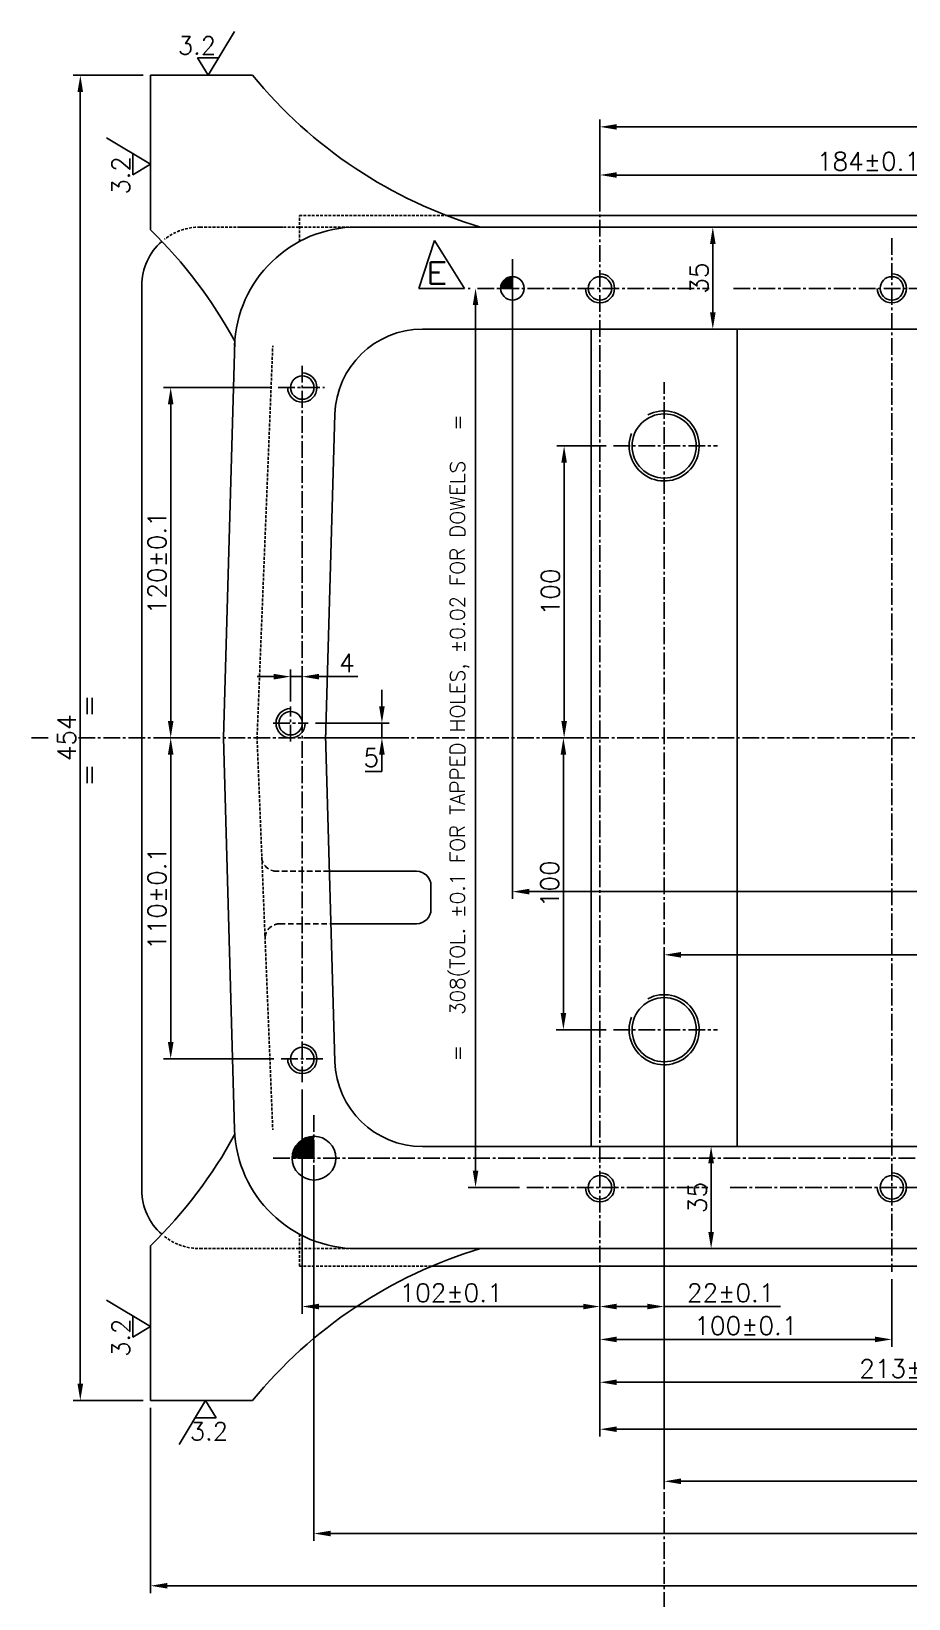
# Model space of a CAD drawing. Header units: millimetres. Extents: x -4466 to 20635, y -2270 to 9154.
# Drawn here: x 3110 to 3411, y -1741 to -1204 of the extents above; entities that cross this region are included whole.
import ezdxf

# ---------------------------------------------------------------- set-up
doc = ezdxf.new("R2010")
doc.units = ezdxf.units.MM
doc.header["$LTSCALE"] = 0.3
doc.header["$PDSIZE"] = -50
for name, pattern in [('CENTER2', [28.575, 19.05, -3.175, 3.175, -3.175]), ('HIDDEN', [9.525, 6.35, -3.175]), ('HIDDEN2', [4.7625, 3.175, -1.5875])]:
    doc.linetypes.add(name, pattern=pattern)
doc.layers.add('AM_8', color=1, linetype='Continuous', lineweight=25)
for name, color, linetype in [('center', 1, 'CENTER2'), ('h', 4, 'HIDDEN'), ('hidden', 4, 'HIDDEN2')]:
    doc.layers.add(name, color=color, linetype=linetype)
doc.styles.add('rs', font='romans.shx')
doc.styles.get("Standard").update_dxf_attribs({"font": 'romans.shx'})
doc.dimstyles.new('sarab', dxfattribs={"dimscale": 3, "dimtxt": 2.5, "dimasz": 2.3, "dimexe": 1, "dimexo": 1, "dimtad": 1, "dimdec": 3, "dimdsep": 46, "dimtxsty": 'rs', "dimcen": 0, "dimclrd": 1, "dimclre": 1, "dimclrt": 7, "dimadec": 3, "dimazin": 2, "dimtfac": 1, "dimtdec": 3, "dimtmove": 0, "dimatfit": 3, "dimfxl": 1, "dimarcsym": 0})
doc.dimstyles.new('sarab$0', dxfattribs={"dimscale": 3, "dimtxt": 2.5, "dimasz": 2.3, "dimexe": 1, "dimexo": 1, "dimtad": 1, "dimdec": 3, "dimdsep": 46, "dimtxsty": 'rs', "dimcen": 0, "dimclrd": 1, "dimclre": 1, "dimclrt": 7, "dimadec": 3, "dimazin": 2, "dimtfac": 1, "dimtdec": 3, "dimtmove": 0, "dimatfit": 3, "dimfxl": 1, "dimarcsym": 0})
pattern_1 = [(45, (0, -4240.57386), (-0.0707106781, 0.0707106781), [])]

# ---------------------------------------------------------------- blocks, each defined once
blk = doc.blocks.new('*D518')
at = {"color": 1, "lineweight": -2, "transparency": 16777216}
for p, q in [((3755.91, -1448.75), (3755.91, -1739.25)), ((3150.91, -1675.75), (3150.91, -1739.25)), ((3750.16, -1736.75), (3156.66, -1736.75))]:
    blk.add_line(p, q, dxfattribs=at)
at = {"color": 1, "transparency": 16777216}
for points in [[(3156.66, -1735.79), (3156.66, -1737.71), (3150.91, -1736.75)], [(3750.16, -1735.79), (3750.16, -1737.71), (3755.91, -1736.75)]]:
    blk.add_solid(points, dxfattribs=at)
at = {"layer": 'Defpoints', "color": 0, "transparency": 16777216}
for p in [(3755.91, -1446.25), (3150.91, -1673.25), (3150.91, -1736.75)]:
    blk.add_point(p, dxfattribs=at)
at = {"color": 7, "transparency": 16777216, "insert": (3452.9, -1732.06), "char_height": 6.25, "attachment_point": 5, "style": 'rs'}
blk.add_mtext('605', dxfattribs=at)
blk = doc.blocks.new('*D466')
at = {"color": 1, "lineweight": -2, "transparency": 16777216}
for p, q in [((3341.28, -1586.25), (3345.49, -1586.25)), ((3342.99, -1592), (3342.99, -1615.5)), ((3344.56, -1621.25), (3345.49, -1621.25))]:
    blk.add_line(p, q, dxfattribs=at)
at = {"color": 1, "transparency": 16777216}
for points in [[(3342.03, -1592), (3343.95, -1592), (3342.99, -1586.25)], [(3342.03, -1615.5), (3343.95, -1615.5), (3342.99, -1621.25)]]:
    blk.add_solid(points, dxfattribs=at)
at = {"layer": 'Defpoints', "color": 0, "transparency": 16777216}
for p in [(3338.78, -1586.25), (3342.06, -1621.25), (3342.99, -1621.25)]:
    blk.add_point(p, dxfattribs=at)
at = {"color": 7, "transparency": 16777216, "insert": (3338.3, -1603.75), "char_height": 6.25, "attachment_point": 5, "rotation": 90, "style": 'rs'}
blk.add_mtext('35', dxfattribs=at)
blk = doc.blocks.new('*D467')
at = {"color": 1, "lineweight": -2, "transparency": 16777216}
blk.add_line((3343.57, -1277), (3343.57, -1300.5), dxfattribs=at)
at = {"color": 1, "transparency": 16777216}
for points in [[(3342.62, -1277), (3344.53, -1277), (3343.57, -1271.25)], [(3342.62, -1300.5), (3344.53, -1300.5), (3343.57, -1306.25)]]:
    blk.add_solid(points, dxfattribs=at)
at = {"layer": 'Defpoints', "color": 0, "transparency": 16777216}
for p in [(3343.57, -1271.25), (3343.57, -1306.25), (3343.57, -1306.25)]:
    blk.add_point(p, dxfattribs=at)
at = {"color": 7, "transparency": 16777216, "insert": (3338.89, -1288.75), "char_height": 6.25, "attachment_point": 5, "rotation": 90, "style": 'rs'}
blk.add_mtext('35', dxfattribs=at)
blk = doc.blocks.new('*D468')
at = {"color": 1, "lineweight": -2, "transparency": 16777216}
for p, q in [((3304.91, -1631.31), (3304.91, -1643.58)), ((3326.91, -1629.75), (3326.91, -1643.58)), ((3310.66, -1641.08), (3321.16, -1641.08)), ((3326.91, -1641.08), (3366.74, -1641.08))]:
    blk.add_line(p, q, dxfattribs=at)
at = {"color": 1, "transparency": 16777216}
for points in [[(3310.66, -1640.12), (3310.66, -1642.04), (3304.91, -1641.08)], [(3321.16, -1640.12), (3321.16, -1642.04), (3326.91, -1641.08)]]:
    blk.add_solid(points, dxfattribs=at)
at = {"layer": 'Defpoints', "color": 0, "transparency": 16777216}
for p in [(3304.91, -1628.81), (3326.91, -1627.25), (3326.91, -1641.08)]:
    blk.add_point(p, dxfattribs=at)
at = {"color": 7, "transparency": 16777216, "insert": (3349.7, -1636.39), "char_height": 6.25, "attachment_point": 5, "style": 'rs'}
blk.add_mtext('22±0.1', dxfattribs=at)
blk = doc.blocks.new('*D469')
at = {"color": 1, "lineweight": -2, "transparency": 16777216}
for p, q in [((3404.91, -1631.65), (3404.91, -1654.85)), ((3304.91, -1633.81), (3304.91, -1654.85)), ((3310.66, -1652.35), (3399.16, -1652.35))]:
    blk.add_line(p, q, dxfattribs=at)
at = {"color": 1, "transparency": 16777216}
for points in [[(3310.66, -1651.39), (3310.66, -1653.31), (3304.91, -1652.35)], [(3399.16, -1651.39), (3399.16, -1653.31), (3404.91, -1652.35)]]:
    blk.add_solid(points, dxfattribs=at)
at = {"layer": 'Defpoints', "color": 0, "transparency": 16777216}
for p in [(3304.91, -1631.31), (3404.91, -1629.15), (3404.91, -1652.35)]:
    blk.add_point(p, dxfattribs=at)
at = {"color": 7, "transparency": 16777216, "insert": (3354.91, -1647.66), "char_height": 6.25, "attachment_point": 5, "style": 'rs'}
blk.add_mtext('100±0.1', dxfattribs=at)
blk = doc.blocks.new('*D470')
at = {"color": 1, "lineweight": -2, "transparency": 16777216}
for p, q in [((3304.91, -1631.31), (3304.91, -1669.53)), ((3517.91, -1631.92), (3517.91, -1669.53)), ((3310.66, -1667.03), (3512.16, -1667.03))]:
    blk.add_line(p, q, dxfattribs=at)
at = {"color": 1, "transparency": 16777216}
for points in [[(3310.66, -1666.08), (3310.66, -1667.99), (3304.91, -1667.03)], [(3512.16, -1666.08), (3512.16, -1667.99), (3517.91, -1667.03)]]:
    blk.add_solid(points, dxfattribs=at)
at = {"layer": 'Defpoints', "color": 0, "transparency": 16777216}
for p in [(3304.91, -1628.81), (3517.91, -1629.42), (3517.91, -1667.03)]:
    blk.add_point(p, dxfattribs=at)
at = {"color": 7, "transparency": 16777216, "insert": (3411.41, -1662.35), "char_height": 6.25, "attachment_point": 5, "style": 'rs'}
blk.add_mtext('213±0.1', dxfattribs=at)
blk = doc.blocks.new('*D471')
at = {"color": 1, "lineweight": -2, "transparency": 16777216}
for p, q in [((3304.91, -1629.75), (3304.91, -1685.61)), ((3655.91, -1632.94), (3655.91, -1685.61)), ((3310.66, -1683.11), (3650.16, -1683.11))]:
    blk.add_line(p, q, dxfattribs=at)
at = {"color": 1, "transparency": 16777216}
for points in [[(3310.66, -1682.15), (3310.66, -1684.07), (3304.91, -1683.11)], [(3650.16, -1682.15), (3650.16, -1684.07), (3655.91, -1683.11)]]:
    blk.add_solid(points, dxfattribs=at)
at = {"layer": 'Defpoints', "color": 0, "transparency": 16777216}
for p in [(3304.91, -1627.25), (3655.91, -1630.44), (3655.91, -1683.11)]:
    blk.add_point(p, dxfattribs=at)
at = {"color": 7, "transparency": 16777216, "insert": (3480.41, -1678.42), "char_height": 6.25, "attachment_point": 5, "style": 'rs'}
blk.add_mtext('351±0.1', dxfattribs=at)
blk = doc.blocks.new('*D519')
at = {"color": 1, "lineweight": -2, "transparency": 16777216}
for p, q in [((3712.91, -1605.52), (3712.91, -1703.45)), ((3326.91, -1627.25), (3326.91, -1703.45)), ((3332.66, -1700.95), (3707.16, -1700.95))]:
    blk.add_line(p, q, dxfattribs=at)
at = {"color": 1, "transparency": 16777216}
for points in [[(3332.66, -1699.99), (3332.66, -1701.91), (3326.91, -1700.95)], [(3707.16, -1699.99), (3707.16, -1701.91), (3712.91, -1700.95)]]:
    blk.add_solid(points, dxfattribs=at)
at = {"layer": 'Defpoints', "color": 0, "transparency": 16777216}
for p in [(3712.91, -1603.02), (3326.91, -1624.75), (3712.91, -1700.95)]:
    blk.add_point(p, dxfattribs=at)
at = {"color": 7, "transparency": 16777216, "insert": (3519.91, -1696.26), "char_height": 6.25, "attachment_point": 5, "style": 'rs'}
blk.add_mtext('386±0.1', dxfattribs=at)
blk = doc.blocks.new('*D520')
at = {"color": 1, "lineweight": -2, "transparency": 16777216}
for p, q in [((3202.91, -1566.76), (3202.91, -1643.58)), ((3304.91, -1627.25), (3304.91, -1643.58)), ((3299.16, -1641.08), (3208.66, -1641.08))]:
    blk.add_line(p, q, dxfattribs=at)
at = {"color": 1, "transparency": 16777216}
for points in [[(3208.66, -1640.12), (3208.66, -1642.04), (3202.91, -1641.08)], [(3299.16, -1640.12), (3299.16, -1642.04), (3304.91, -1641.08)]]:
    blk.add_solid(points, dxfattribs=at)
at = {"layer": 'Defpoints', "color": 0, "transparency": 16777216}
for p in [(3202.91, -1564.26), (3304.91, -1624.75), (3202.91, -1641.08)]:
    blk.add_point(p, dxfattribs=at)
at = {"color": 7, "transparency": 16777216, "insert": (3253.91, -1636.39), "char_height": 6.25, "attachment_point": 5, "style": 'rs'}
blk.add_mtext('102±0.1', dxfattribs=at)
blk = doc.blocks.new('*D521')
at = {"color": 1, "lineweight": -2, "transparency": 16777216}
for p, q in [((3230.2, -1435.5), (3230.2, -1429.75)), ((3207.47, -1441.25), (3232.7, -1441.25)), ((3230.2, -1441.25), (3230.2, -1446.25)), ((3205.41, -1446.25), (3232.7, -1446.25)), ((3230.2, -1452), (3230.2, -1457.75)), ((3230.2, -1457.75), (3224.47, -1457.75))]:
    blk.add_line(p, q, dxfattribs=at)
at = {"color": 1, "transparency": 16777216}
for points in [[(3229.24, -1435.5), (3231.15, -1435.5), (3230.2, -1441.25)], [(3229.24, -1452), (3231.15, -1452), (3230.2, -1446.25)]]:
    blk.add_solid(points, dxfattribs=at)
at = {"layer": 'Defpoints', "color": 0, "transparency": 16777216}
for p in [(3204.97, -1441.25), (3202.91, -1446.25), (3230.2, -1446.25)]:
    blk.add_point(p, dxfattribs=at)
at = {"color": 7, "transparency": 16777216, "insert": (3226.55, -1453.06), "char_height": 6.25, "attachment_point": 5, "style": 'rs'}
blk.add_mtext('5', dxfattribs=at)
blk = doc.blocks.new('*D522')
at = {"color": 1, "lineweight": -2, "transparency": 16777216}
for p, q in [((3198.91, -1433.75), (3198.91, -1422.78)), ((3202.91, -1443.75), (3202.91, -1422.78)), ((3193.16, -1425.28), (3187.41, -1425.28)), ((3198.91, -1425.28), (3202.91, -1425.28)), ((3208.66, -1425.28), (3222, -1425.28))]:
    blk.add_line(p, q, dxfattribs=at)
at = {"color": 1, "transparency": 16777216}
for points in [[(3193.16, -1424.32), (3193.16, -1426.24), (3198.91, -1425.28)], [(3208.66, -1424.32), (3208.66, -1426.24), (3202.91, -1425.28)]]:
    blk.add_solid(points, dxfattribs=at)
at = {"layer": 'Defpoints', "color": 0, "transparency": 16777216}
for p in [(3202.91, -1425.28), (3198.91, -1436.25), (3202.91, -1446.25)]:
    blk.add_point(p, dxfattribs=at)
at = {"color": 7, "transparency": 16777216, "insert": (3218.21, -1420.59), "char_height": 6.25, "attachment_point": 5, "style": 'rs'}
blk.add_mtext('4', dxfattribs=at)
blk = doc.blocks.new('*D523')
at = {"color": 1, "lineweight": -2, "transparency": 16777216}
for p, q in [((3206.91, -1592.75), (3206.91, -1721.35)), ((3712.91, -1608.02), (3712.91, -1721.35)), ((3212.66, -1718.85), (3707.16, -1718.85))]:
    blk.add_line(p, q, dxfattribs=at)
at = {"color": 1, "transparency": 16777216}
for points in [[(3212.66, -1717.89), (3212.66, -1719.81), (3206.91, -1718.85)], [(3707.16, -1717.89), (3707.16, -1719.81), (3712.91, -1718.85)]]:
    blk.add_solid(points, dxfattribs=at)
at = {"layer": 'Defpoints', "color": 0, "transparency": 16777216}
for p in [(3206.91, -1590.25), (3712.91, -1605.52), (3712.91, -1718.85)]:
    blk.add_point(p, dxfattribs=at)
at = {"color": 7, "transparency": 16777216, "insert": (3459.91, -1714.16), "char_height": 6.25, "attachment_point": 5, "style": 'rs'}
blk.add_mtext('506±0.02', dxfattribs=at)
blk = doc.blocks.new('*D524')
at = {"color": 1, "lineweight": -2, "transparency": 16777216}
for p, q in [((3304.91, -1257.75), (3304.91, -1250.92)), ((3488.91, -1271.61), (3488.91, -1250.92)), ((3310.66, -1253.42), (3483.16, -1253.42))]:
    blk.add_line(p, q, dxfattribs=at)
at = {"color": 1, "transparency": 16777216}
for points in [[(3310.66, -1252.46), (3310.66, -1254.37), (3304.91, -1253.42)], [(3483.16, -1252.46), (3483.16, -1254.37), (3488.91, -1253.42)]]:
    blk.add_solid(points, dxfattribs=at)
at = {"layer": 'Defpoints', "color": 0, "transparency": 16777216}
for p in [(3488.91, -1253.42), (3304.91, -1260.25), (3488.91, -1274.11)]:
    blk.add_point(p, dxfattribs=at)
at = {"color": 7, "transparency": 16777216, "insert": (3396.91, -1248.73), "char_height": 6.25, "attachment_point": 5, "style": 'rs'}
blk.add_mtext('184±0.1', dxfattribs=at)
blk = doc.blocks.new('_DatumFilled')
at = {"color": 0, "linetype": 'ByBlock'}
blk.add_solid([(0, 0.577), (-1, 0), (0, -0.577)], dxfattribs=at)
blk = doc.blocks.new('*D525')
at = {"color": 1, "lineweight": -2, "transparency": 16777216}
for p, q in [((3304.91, -1264.75), (3304.91, -1234.42)), ((3628.91, -1273.36), (3628.91, -1234.42)), ((3310.66, -1236.92), (3623.16, -1236.92))]:
    blk.add_line(p, q, dxfattribs=at)
at = {"color": 1, "transparency": 16777216}
for points in [[(3310.66, -1235.97), (3310.66, -1237.88), (3304.91, -1236.92)], [(3623.16, -1235.97), (3623.16, -1237.88), (3628.91, -1236.92)]]:
    blk.add_solid(points, dxfattribs=at)
at = {"layer": 'Defpoints', "color": 0, "transparency": 16777216}
for p in [(3628.91, -1236.92), (3304.91, -1267.25), (3628.91, -1275.86)]:
    blk.add_point(p, dxfattribs=at)
at = {"color": 7, "transparency": 16777216, "insert": (3466.91, -1232.24), "char_height": 6.25, "attachment_point": 5, "style": 'rs'}
blk.add_mtext('324±0.1', dxfattribs=at)
blk = doc.blocks.new('*D530')
at = {"color": 1, "lineweight": -2, "transparency": 16777216}
for p, q in [((3148.41, -1219.25), (3124.36, -1219.25)), ((3126.86, -1225), (3126.86, -1667.5)), ((3148.41, -1673.25), (3124.36, -1673.25))]:
    blk.add_line(p, q, dxfattribs=at)
at = {"color": 1, "transparency": 16777216}
for points in [[(3125.9, -1225), (3127.81, -1225), (3126.86, -1219.25)], [(3125.9, -1667.5), (3127.81, -1667.5), (3126.86, -1673.25)]]:
    blk.add_solid(points, dxfattribs=at)
at = {"layer": 'Defpoints', "color": 0, "transparency": 16777216}
for p in [(3150.91, -1219.25), (3126.86, -1673.25), (3150.91, -1673.25)]:
    blk.add_point(p, dxfattribs=at)
at = {"color": 7, "transparency": 16777216, "insert": (3122.17, -1446.25), "char_height": 6.25, "attachment_point": 5, "rotation": 90, "style": 'rs'}
blk.add_mtext('454', dxfattribs=at)
blk = doc.blocks.new('*D531')
at = {"color": 1, "lineweight": -2, "transparency": 16777216}
for p, q in [((3173.41, -1446.25), (3155.33, -1446.25)), ((3157.83, -1452), (3157.83, -1550.5)), ((3193.21, -1556.25), (3155.33, -1556.25))]:
    blk.add_line(p, q, dxfattribs=at)
at = {"color": 1, "transparency": 16777216}
for points in [[(3156.87, -1452), (3158.79, -1452), (3157.83, -1446.25)], [(3156.87, -1550.5), (3158.79, -1550.5), (3157.83, -1556.25)]]:
    blk.add_solid(points, dxfattribs=at)
at = {"layer": 'Defpoints', "color": 0, "transparency": 16777216}
for p in [(3175.91, -1446.25), (3157.83, -1556.25), (3195.71, -1556.25)]:
    blk.add_point(p, dxfattribs=at)
at = {"color": 7, "transparency": 16777216, "insert": (3153.14, -1501.25), "char_height": 6.25, "attachment_point": 5, "rotation": 90, "style": 'rs'}
blk.add_mtext('110±0.1', dxfattribs=at)
blk = doc.blocks.new('*D532')
at = {"color": 1, "lineweight": -2, "transparency": 16777216}
for p, q in [((3192.16, -1326.25), (3155.33, -1326.25)), ((3157.83, -1440.5), (3157.83, -1332)), ((3173.41, -1446.25), (3155.33, -1446.25))]:
    blk.add_line(p, q, dxfattribs=at)
at = {"color": 1, "transparency": 16777216}
for points in [[(3156.87, -1332), (3158.79, -1332), (3157.83, -1326.25)], [(3156.87, -1440.5), (3158.79, -1440.5), (3157.83, -1446.25)]]:
    blk.add_solid(points, dxfattribs=at)
at = {"layer": 'Defpoints', "color": 0, "transparency": 16777216}
for p in [(3157.83, -1326.25), (3194.66, -1326.25), (3175.91, -1446.25)]:
    blk.add_point(p, dxfattribs=at)
at = {"color": 7, "transparency": 16777216, "insert": (3153.14, -1386.25), "char_height": 6.25, "attachment_point": 5, "rotation": 90, "style": 'rs'}
blk.add_mtext('120±0.1', dxfattribs=at)
blk = doc.blocks.new('*D542')
at = {"color": 1, "lineweight": -2, "transparency": 16777216}
for p, q in [((3260.44, -1292.25), (3259.78, -1292.25)), ((3262.28, -1594.5), (3262.28, -1298)), ((3277.32, -1600.25), (3259.78, -1600.25))]:
    blk.add_line(p, q, dxfattribs=at)
at = {"color": 1, "transparency": 16777216}
for points in [[(3261.32, -1298), (3263.23, -1298), (3262.28, -1292.25)], [(3261.32, -1594.5), (3263.23, -1594.5), (3262.28, -1600.25)]]:
    blk.add_solid(points, dxfattribs=at)
at = {"layer": 'Defpoints', "color": 0, "transparency": 16777216}
for p in [(3262.28, -1292.25), (3262.94, -1292.25), (3279.82, -1600.25)]:
    blk.add_point(p, dxfattribs=at)
at = {"color": 7, "transparency": 16777216, "insert": (3256.9, -1446.25), "char_height": 5, "attachment_point": 5, "rotation": 90, "style": 'rs'}
blk.add_mtext('=   308(TOL. %%P0.1 FOR TAPPED HOLES, %%P0.02 FOR DOWELS   =', dxfattribs=at)
blk = doc.blocks.new('*D569')
at = {"color": 1, "lineweight": -2, "transparency": 16777216}
for p, q in [((3274.91, -1284.79), (3274.91, -1501.43)), ((3625.91, -1575.42), (3625.91, -1496.43)), ((3620.16, -1498.93), (3280.66, -1498.93))]:
    blk.add_line(p, q, dxfattribs=at)
at = {"color": 1, "transparency": 16777216}
for points in [[(3280.66, -1497.97), (3280.66, -1499.89), (3274.91, -1498.93)], [(3620.16, -1497.97), (3620.16, -1499.89), (3625.91, -1498.93)]]:
    blk.add_solid(points, dxfattribs=at)
at = {"layer": 'Defpoints', "color": 0, "transparency": 16777216}
for p in [(3274.91, -1282.29), (3274.91, -1498.93), (3625.91, -1577.92)]:
    blk.add_point(p, dxfattribs=at)
at = {"color": 7, "transparency": 16777216, "insert": (3450.41, -1492.68), "char_height": 6.25, "attachment_point": 5, "style": 'rs'}
blk.add_mtext('351{}{\\A0;{\\H1.5x;}{\\A2;\\H0.71x;\\C2;%%p0.02}}', dxfattribs=at)
blk = doc.blocks.new('*D570')
at = {"color": 1, "lineweight": -2, "transparency": 16777216}
for p, q in [((3326.91, -1583.75), (3326.91, -1518.07)), ((3625.91, -1575.42), (3625.91, -1518.07)), ((3332.66, -1520.57), (3620.16, -1520.57))]:
    blk.add_line(p, q, dxfattribs=at)
at = {"color": 1, "transparency": 16777216}
for points in [[(3332.66, -1519.61), (3332.66, -1521.53), (3326.91, -1520.57)], [(3620.16, -1519.61), (3620.16, -1521.53), (3625.91, -1520.57)]]:
    blk.add_solid(points, dxfattribs=at)
at = {"layer": 'Defpoints', "color": 0, "transparency": 16777216}
for p in [(3625.91, -1520.57), (3625.91, -1577.92), (3326.91, -1586.25)]:
    blk.add_point(p, dxfattribs=at)
at = {"color": 7, "transparency": 16777216, "insert": (3476.41, -1515.88), "char_height": 6.25, "attachment_point": 5, "style": 'rs'}
blk.add_mtext('299±0.05', dxfattribs=at)
blk = doc.blocks.new('*D578')
at = {"color": 1, "lineweight": -2, "transparency": 16777216}
for p, q in [((3299.41, -1446.25), (3289.88, -1446.25)), ((3292.38, -1540.5), (3292.38, -1452)), ((3307, -1546.25), (3289.88, -1546.25))]:
    blk.add_line(p, q, dxfattribs=at)
at = {"color": 1, "transparency": 16777216}
for points in [[(3291.43, -1452), (3293.34, -1452), (3292.38, -1446.25)], [(3291.43, -1540.5), (3293.34, -1540.5), (3292.38, -1546.25)]]:
    blk.add_solid(points, dxfattribs=at)
at = {"layer": 'Defpoints', "color": 0, "transparency": 16777216}
for p in [(3292.38, -1446.25), (3301.91, -1446.25), (3309.5, -1546.25)]:
    blk.add_point(p, dxfattribs=at)
at = {"color": 7, "transparency": 16777216, "insert": (3287.7, -1496.25), "char_height": 6.25, "attachment_point": 5, "rotation": 90, "style": 'rs'}
blk.add_mtext('100', dxfattribs=at)
blk = doc.blocks.new('*D579')
at = {"color": 1, "lineweight": -2, "transparency": 16777216}
for p, q in [((3307, -1346.25), (3290.13, -1346.25)), ((3292.63, -1440.5), (3292.63, -1352)), ((3299.41, -1446.25), (3290.13, -1446.25))]:
    blk.add_line(p, q, dxfattribs=at)
at = {"color": 1, "transparency": 16777216}
for points in [[(3291.67, -1352), (3293.58, -1352), (3292.63, -1346.25)], [(3291.67, -1440.5), (3293.58, -1440.5), (3292.63, -1446.25)]]:
    blk.add_solid(points, dxfattribs=at)
at = {"layer": 'Defpoints', "color": 0, "transparency": 16777216}
for p in [(3292.63, -1346.25), (3309.5, -1346.25), (3301.91, -1446.25)]:
    blk.add_point(p, dxfattribs=at)
at = {"color": 7, "transparency": 16777216, "insert": (3287.94, -1396.25), "char_height": 6.25, "attachment_point": 5, "rotation": 90, "style": 'rs'}
blk.add_mtext('100', dxfattribs=at)

msp = doc.modelspace()

# ---------------------------------------------------------------- hatches: boundary and pattern name
at = {"layer": 'AM_8'}
h = msp.add_hatch(dxfattribs=at)
h.set_pattern_fill('_U', color=256, scale=0.1, angle=45, style=0, pattern_type=0)
h.set_pattern_definition(pattern_1)
edge = h.paths.add_edge_path()
edge.add_arc((3274.91076, -1292.24569), 4, 90, 180)
edge.add_line((3270.91076, -1292.24569), (3274.91076, -1292.24569))
edge.add_line((3274.91076, -1292.24569), (3274.91076, -1288.24569))
h = msp.add_hatch(dxfattribs=at)
h.set_pattern_fill('_U', color=256, scale=0.1, angle=45, style=0, pattern_type=0)
h.set_pattern_definition(pattern_1)
edge = h.paths.add_edge_path()
edge.add_line((3199.41076, -1590.24569), (3206.91076, -1590.24569))
edge.add_line((3206.91076, -1590.24569), (3206.91076, -1582.74569))
edge.add_arc((3206.91076, -1590.24569), 7.5, 90, 180)

# ---------------------------------------------------------------- linework, layer by layer
for p, q in [((3170.66569, -1219.24569), (3179.69484, -1204.1971)), ((3167.06569, -1213.24569), (3174.26569, -1213.24569)), ((3167.06569, -1213.24569), (3170.66569, -1219.24569)), ((3150.91076, -1272.24569), (3150.91076, -1219.24569)), ((3150.91076, -1219.24569), (3185.91076, -1219.24569)), ((3150.91076, -1249.72074), (3135.86217, -1240.69158)), ((3144.91076, -1253.32074), (3144.91076, -1246.12074)), ((3144.91076, -1253.32074), (3150.91076, -1249.72074)), ((3180.91076, -1271.24569), (3195.66688, -1271.24569)), ((3185.41076, -1271.24569), (3196.19505, -1271.24569)), ((3221.7279, -1271.24569), (3731.47402, -1271.24569)), ((3253.01505, -1267.24569), (3714.16076, -1267.24569)), ((3248.26015, -1275.80513), (3242.86483, -1292.24569)), ((3258.51124, -1292.24569), (3248.26015, -1275.80513)), ((3147.9112, -1601.24569), (3147.9112, -1291.24569)), ((3242.86483, -1292.24569), (3258.51124, -1292.24569)), ((3244.08014, -1306.24569), (3486.76862, -1306.24569)), ((3301.91076, -1586.24569), (3301.91076, -1306.24569)), ((3351.91076, -1586.24569), (3351.91076, -1306.24569)), ((3179.79237, -1310.38913), (3175.91076, -1446.24569)), ((3214.09238, -1335.38889), (3210.89648, -1447.24528)), ((3175.91076, -1446.24569), (3179.74503, -1580.4452)), ((3210.89648, -1445.2461), (3214.09238, -1557.10248)), ((3212.27365, -1491.94569), (3242.01154, -1491.94569)), ((3247.01154, -1504.94569), (3247.01154, -1496.94569)), ((3212.74504, -1509.94569), (3242.01154, -1509.94569)), ((3244.08014, -1586.24569), (3616.92165, -1586.24569)), ((3150.91076, -1620.24569), (3150.91076, -1673.24569)), ((3221.7279, -1621.24569), (3731.47402, -1621.24569)), ((3247.28701, -1627.24569), (3750.73933, -1627.24569)), ((3150.91076, -1647.92422), (3135.86217, -1638.89507)), ((3144.91076, -1651.52422), (3144.91076, -1644.32422)), ((3144.91076, -1651.52422), (3150.91076, -1647.92422)), ((3150.91076, -1673.24569), (3185.91076, -1673.24569)), ((3169.79554, -1673.24569), (3160.76638, -1688.29427)), ((3173.39554, -1679.24569), (3169.79554, -1673.24569)), ((3173.39554, -1679.24569), (3166.19554, -1679.24569))]:
    msp.add_line(p, q)
for centre, radius in [((3274.91076, -1292.24569), 4), ((3304.91076, -1292.24569), 4), ((3404.91076, -1292.24569), 4), ((3202.91076, -1326.24569), 4), ((3326.91076, -1346.24569), 11), ((3198.91076, -1441.24569), 4), ((3326.91076, -1546.24569), 11), ((3202.91076, -1556.24569), 4), ((3206.91076, -1590.24569), 7.5), ((3304.91076, -1600.24569), 4), ((3404.91076, -1600.24569), 4)]:
    msp.add_circle(centre, radius)
for centre, radius, start, end in [((3309.75869, -1117.94569), 160, 219.2810575, 253.3604216), ((3039.22659, -1386.81726), 160, 28.5337179, 45.7311519), ((3221.7279, -1313.24569), 42, 90, 178.363423), ((3167.9112, -1291.24569), 20, 131.0162999, 180), ((3304.91076, -1292.24569), 5, 180, 90), ((3404.91076, -1292.24569), 5, 180, 90), ((3244.08014, -1336.24569), 30, 90, 178.363423), ((3202.91076, -1326.24569), 5, 180, 90), ((3198.91076, -1441.24569), 5, 90, 0), ((3242.01154, -1496.94569), 5, 0, 90), ((3242.01154, -1504.94569), 5, 270, 0), ((3202.91076, -1556.24569), 5, 180, 90), ((3244.08014, -1556.24569), 30, 181.636577, 270), ((3039.22659, -1505.67411), 160, 314.2688481, 331.4881466), ((3221.7279, -1579.24569), 42, 181.636577, 270), ((3304.91076, -1600.24569), 5, 180, 90), ((3404.91076, -1600.24569), 5, 180, 90), ((3167.9112, -1601.24569), 20, 180, 228.9837001), ((3309.75869, -1774.54569), 160, 106.6395784, 140.7189425)]:
    msp.add_arc(centre, radius, start, end)
at = {"color": 1}
for centre in [(3326.91076, -1346.24569), (3326.91076, -1546.24569)]:
    msp.add_arc(centre, 12, 159.2201099, 117.7129569, dxfattribs=at)
at = {"layer": 'center'}
for p, q in [((3304.91076, -1260.25155), (3304.91076, -1628.80795)), ((3404.91076, -1275.00145), (3404.91076, -1629.14868)), ((3274.91076, -1282.28618), (3274.91076, -1302.65951)), ((3262.93626, -1292.24569), (3342.29883, -1292.24569)), ((3350.70048, -1292.24569), (3698.64592, -1292.24569)), ((3202.91076, -1318.84198), (3202.91076, -1564.26148)), ((3194.66248, -1326.24569), (3210.5224, -1326.24569)), ((3326.91076, -1636.9813), (3326.91076, -1324.35329)), ((3309.50228, -1346.24569), (3345.14904, -1346.24569)), ((3198.91076, -1447.52451), (3198.91076, -1435.53721)), ((3192.92947, -1441.24569), (3204.97218, -1441.24569)), ((3110.08045, -1446.24569), (3116.56485, -1446.24569)), ((3126.18153, -1446.24569), (3233.84807, -1446.24569)), ((3216.53666, -1446.24569), (3811.96295, -1446.24569)), ((3309.50228, -1546.24569), (3345.14904, -1546.24569)), ((3195.70567, -1556.24569), (3210.33346, -1556.24569)), ((3206.91076, -1575.51925), (3206.91076, -1628.80795)), ((3326.91076, -1576.03587), (3326.91076, -1815.43659)), ((3704.41076, -1590.24569), (3192.09594, -1590.24569)), ((3279.82079, -1600.24569), (3341.89491, -1600.24569)), ((3349.4821, -1600.24569), (3678.80717, -1600.24569))]:
    msp.add_line(p, q, dxfattribs=at)
at = {"layer": 'h'}
for p, q in [((3193.04915, -1491.94569), (3212.23075, -1491.94569)), ((3195.16995, -1509.94569), (3212.74504, -1509.94569))]:
    msp.add_line(p, q, dxfattribs=at)
for centre, start, end in [((3194.04995, -1486.94569), 182.29061, 270), ((3195.16995, -1514.94569), 90, 182.29061)]:
    msp.add_arc(centre, 5, start, end, dxfattribs=at)
at = {"layer": 'hidden'}
for p, q in [((3167.9112, -1271.24569), (3221.7279, -1271.24569)), ((3201.91136, -1267.24569), (3253.01505, -1267.24569)), ((3201.91136, -1276.21455), (3201.91136, -1267.24569)), ((3187.40357, -1446.6054), (3192.79071, -1311.92674)), ((3187.40357, -1445.88597), (3192.79071, -1580.56463)), ((3167.9112, -1621.24569), (3221.7279, -1621.24569)), ((3201.91136, -1627.24569), (3201.91136, -1616.27682)), ((3201.91136, -1627.24569), (3247.28701, -1627.24569))]:
    msp.add_line(p, q, dxfattribs=at)
for centre, start, end in [((3167.9112, -1291.24569), 90, 127.6247102), ((3167.9112, -1601.24569), 232.3752898, 270)]:
    msp.add_arc(centre, 20, start, end, dxfattribs=at)

# ---------------------------------------------------------------- texts
for p in [(3160.29499, -1212.1119), (3164.39819, -1686.903)]:
    msp.add_text('3.2', height=6.1).set_placement(p)
for p in [(3143.77697, -1260.09144), (3143.77697, -1658.29492)]:
    msp.add_text('3.2', height=6.1, rotation=90).set_placement(p)
at = {"width": 1.2}
msp.add_text('E', height=7.5, dxfattribs=at).set_placement((3245.29925, -1290.7404))
for p in [(3132.6352, -1439.33283), (3132.6352, -1462.96688)]:
    msp.add_text('=', height=6, rotation=90, dxfattribs=at).set_placement(p)

# ---------------------------------------------------------------- dimensions: what is measured, and where the dimension line sits
for base, p1, p2, override, picture, middle in [((3126.85555, -1673.24569), (3150.91076, -1219.24569), (3150.91076, -1673.24569), {"dimscale": 2.5, "dimtoh": 1, "dimdec": 2, "dimcen": 2.5, "dimadec": 1, "dimtdec": 2}, '*D530', (3126.85555, -1446.24569)), ((3342.99159, -1621.24569), (3338.7837, -1586.24569), (3342.05651, -1621.24569), {"dimscale": 2.5, "dimdec": 2, "dimadec": 2, "dimtdec": 2, "dimatfit": 0}, '*D466', (3342.99159, -1603.74569))]:
    dim = msp.add_linear_dim(base=base, p1=p1, p2=p2, angle=90, dimstyle='sarab', override=override)
    dim.commit()
    dim.dimension.update_dxf_attribs({"geometry": picture, "text_midpoint": middle, "dimtype": 160})
for base, p1, p2, dimstyle, override, picture, middle in [((3628.91076, -1236.92478), (3304.91076, -1267.24569), (3628.91076, -1275.85979), 'sarab', {"dimscale": 2.5, "dimtoh": 1, "dimdec": 2, "dimcen": 2.5, "dimadec": 1, "dimtol": 1, "dimtp": 0.1, "dimtm": 0.1, "dimtdec": 2, "dimldrblk": 'DatumFilled'}, '*D525', (3466.91076, -1236.92478)), ((3488.91076, -1253.41547), (3304.91076, -1260.25155), (3488.91076, -1274.1138), 'sarab', {"dimscale": 2.5, "dimtoh": 1, "dimdec": 2, "dimcen": 2.5, "dimadec": 1, "dimtol": 1, "dimtp": 0.1, "dimtm": 0.1, "dimtdec": 2, "dimldrblk": 'DatumFilled'}, '*D524', (3396.91076, -1253.41547)), ((3150.91076, -1736.7518), (3755.91076, -1446.24569), (3150.91076, -1673.24569), 'sarab', {"dimscale": 2.5, "dimdec": 2, "dimadec": 2, "dimtdec": 2, "dimatfit": 0}, '*D518', (3452.90477, -1736.7518)), ((3625.91076, -1520.57157), (3326.91076, -1586.24569), (3625.91076, -1577.91567), 'sarab$0', {"dimscale": 2.5, "dimtoh": 1, "dimdec": 2, "dimcen": 2.5, "dimadec": 1, "dimtol": 1, "dimtp": 0.05, "dimtm": 0.05, "dimtdec": 2}, '*D570', (3476.41076, -1520.57157)), ((3712.91076, -1718.85051), (3206.91076, -1590.24569), (3712.91076, -1605.51669), 'sarab', {"dimscale": 2.5, "dimtoh": 1, "dimdec": 2, "dimcen": 2.5, "dimadec": 1, "dimtol": 1, "dimtp": 0.02, "dimtm": 0.02, "dimtdec": 2}, '*D523', (3459.91076, -1718.85051)), ((3712.91076, -1700.94922), (3326.91076, -1624.74569), (3712.91076, -1603.01669), 'sarab', {"dimscale": 2.5, "dimtoh": 1, "dimdec": 2, "dimcen": 2.5, "dimadec": 1, "dimtol": 1, "dimtp": 0.1, "dimtm": 0.1, "dimtdec": 2}, '*D519', (3519.91076, -1700.94922)), ((3655.91076, -1683.1119), (3304.91076, -1627.24569), (3655.91076, -1630.43804), 'sarab', {"dimscale": 2.5, "dimtoh": 1, "dimdec": 2, "dimcen": 2.5, "dimadec": 1, "dimtol": 1, "dimtp": 0.1, "dimtm": 0.1, "dimtdec": 2}, '*D471', (3480.41076, -1683.1119))]:
    dim = msp.add_linear_dim(base=base, p1=p1, p2=p2, dimstyle=dimstyle, override=override)
    dim.commit()
    dim.dimension.update_dxf_attribs({"geometry": picture, "text_midpoint": middle, "dimtype": 160})
for base, p1, p2, dimstyle, override, picture, middle in [((3343.57344, -1306.24569), (3343.57344, -1271.24569), (3343.57344, -1306.24569), 'sarab', {"dimscale": 2.5, "dimdec": 2, "dimadec": 2, "dimtdec": 2, "dimatfit": 0}, '*D467', (3338.88594, -1288.74569)), ((3157.82929, -1326.24569), (3175.91076, -1446.24569), (3194.66248, -1326.24569), 'sarab', {"dimscale": 2.5, "dimtoh": 1, "dimdec": 2, "dimcen": 2.5, "dimadec": 1, "dimtol": 1, "dimtp": 0.1, "dimtm": 0.1, "dimtdec": 2}, '*D532', (3153.14179, -1386.24569)), ((3292.62611, -1346.24569), (3301.91076, -1446.24569), (3309.50228, -1346.24569), 'sarab$0', {"dimscale": 2.5, "dimdec": 2, "dimadec": 2, "dimtdec": 2, "dimatfit": 0}, '*D579', (3287.93861, -1396.24569)), ((3230.19634, -1446.24569), (3204.97218, -1441.24569), (3202.91076, -1446.24569), 'sarab', {"dimscale": 2.5, "dimtoh": 1, "dimdec": 2, "dimcen": 2.5, "dimadec": 1, "dimtdec": 2}, '*D521', (3226.5505, -1453.05819)), ((3157.82929, -1556.24569), (3175.91076, -1446.24569), (3195.70567, -1556.24569), 'sarab', {"dimscale": 2.5, "dimtoh": 1, "dimdec": 2, "dimcen": 2.5, "dimadec": 1, "dimtol": 1, "dimtp": 0.1, "dimtm": 0.1, "dimtdec": 2}, '*D531', (3153.14179, -1501.24569)), ((3292.38392, -1446.24569), (3309.50228, -1546.24569), (3301.91076, -1446.24569), 'sarab$0', {"dimscale": 2.5, "dimdec": 2, "dimadec": 2, "dimtdec": 2, "dimatfit": 0}, '*D578', (3287.69642, -1496.24569))]:
    dim = msp.add_linear_dim(base=base, p1=p1, p2=p2, angle=90, dimstyle=dimstyle, override=override)
    dim.commit()
    dim.dimension.update_dxf_attribs({"geometry": picture, "text_midpoint": middle})
dim = msp.add_linear_dim(base=(3274.91076, -1498.93332), p1=(3625.91076, -1577.91567), p2=(3274.91076, -1282.28618), text='<>{}{\\A0;{\\H1.5x;}{\\A2;\\H0.71x;\\C2;%%p0.02}}', dimstyle='sarab$0', override={"dimscale": 2.5, "dimtoh": 1, "dimdec": 2, "dimcen": 2.5, "dimadec": 1, "dimtp": 0.02, "dimtm": 0.02, "dimtdec": 2, "dimldrblk": 'DatumFilled'})
dim.commit()
dim.dimension.update_dxf_attribs({"geometry": '*D569', "text_midpoint": (3450.41076, -1498.93332), "dimtype": 160})
dim = msp.add_linear_dim(base=(3262.27642, -1292.24569), p1=(3279.82079, -1600.24569), p2=(3262.93626, -1292.24569), angle=90, text='=   <>(TOL. %%P0.1 FOR TAPPED HOLES, %%P0.02 FOR DOWELS   =', dimstyle='sarab', override={"dimscale": 2.5, "dimtxt": 2, "dimtoh": 1, "dimdec": 2, "dimcen": 2.5, "dimadec": 1, "dimtp": 0.1, "dimtm": 0.1, "dimtdec": 2, "dimldrblk": 'DatumFilled'})
dim.commit()
dim.dimension.update_dxf_attribs({"geometry": '*D542', "text_midpoint": (3262.27642, -1446.24569), "dimtype": 160})
for base, p1, p2, override, picture, middle in [((3202.91076, -1425.27876), (3198.91076, -1436.24569), (3202.91076, -1446.24569), {"dimscale": 2.5, "dimtoh": 1, "dimdec": 2, "dimcen": 2.5, "dimadec": 1, "dimtdec": 2}, '*D522', (3218.2054, -1420.59126)), ((3202.91076, -1641.07805), (3304.91076, -1624.74569), (3202.91076, -1564.26148), {"dimscale": 2.5, "dimgap": 0.625, "dimtoh": 1, "dimdec": 2, "dimcen": 2.5, "dimadec": 1, "dimtol": 1, "dimlim": 0, "dimtp": 0.1, "dimtm": 0.1, "dimtdec": 2}, '*D520', (3253.91076, -1636.39055)), ((3326.91076, -1641.07805), (3304.91076, -1628.80795), (3326.91076, -1627.24569), {"dimscale": 2.5, "dimtoh": 1, "dimdec": 2, "dimcen": 2.5, "dimadec": 1, "dimtol": 1, "dimtp": 0.1, "dimtm": 0.1, "dimtdec": 2}, '*D468', (3349.69945, -1636.39055)), ((3517.91076, -1667.03496), (3304.91076, -1628.80795), (3517.91076, -1629.42421), {"dimscale": 2.5, "dimtoh": 1, "dimdec": 2, "dimcen": 2.5, "dimadec": 1, "dimtol": 1, "dimtp": 0.1, "dimtm": 0.1, "dimtdec": 2}, '*D470', (3411.41076, -1662.34746)), ((3404.91076, -1652.352), (3304.91076, -1631.30795), (3404.91076, -1629.14868), {"dimscale": 2.5, "dimtoh": 1, "dimdec": 2, "dimcen": 2.5, "dimadec": 1, "dimtol": 1, "dimtp": 0.1, "dimtm": 0.1, "dimtdec": 2}, '*D469', (3354.91076, -1647.6645))]:
    dim = msp.add_linear_dim(base=base, p1=p1, p2=p2, dimstyle='sarab', override=override)
    dim.commit()
    dim.dimension.update_dxf_attribs({"geometry": picture, "text_midpoint": middle})

doc.saveas('drawing.dxf')
